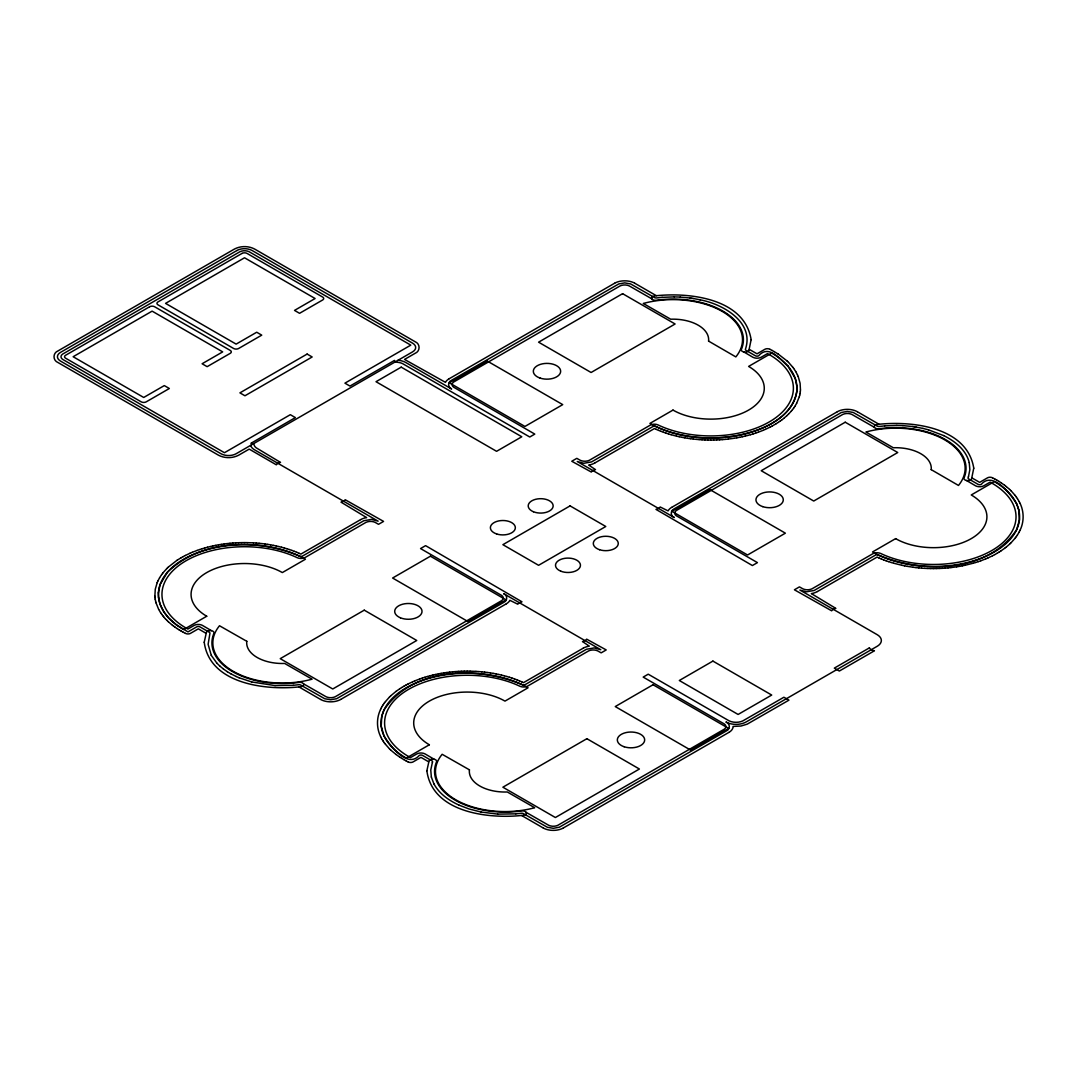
<?xml version="1.0" encoding="UTF-8"?>
<svg xmlns="http://www.w3.org/2000/svg" width="1077" height="1077" viewBox="0 0 1077 1077"><rect width="100%" height="100%" fill="white"/><g stroke="black" fill="none" stroke-linecap="round" stroke-linejoin="round"><path stroke-width="1.5" d="M158.44 592.781L158.575 597.641M800.467 389.901L800.09 383.224L798.192 376.533M158.44 592.767L160.042 584.717M796.765 391.503L796.899 386.643M800.332 391.597L800.467 389.995M796.765 391.516C791.932 418.414 762.287 430.45 738.485 435.35C710.968 440.493 681.512 438.406 655.92 426.573A2.383 1.373 0 0 0 652.702 426.654L591.529 461.925L583.801 463.272L577.245 461.508L674.283 517.539C670.177 516.004 670.325 510.31 674.283 508.775L841.339 412.491L847.276 411.427L853.226 412.451L877.163 426.088A2.383 1.373 0 0 0 879.357 426.465L884.729 425.886M800.09 393.293L800.319 391.691M381.77 716.461L381.218 726.181L383.964 735.806M799.753 394.976L800.076 393.374M381.77 716.434L383.964 710.08M799.322 396.646L799.74 395.057M799.296 396.74L796.67 403.242M968.479 476.653L969.852 469.693L969.26 462.693M432.389 762.395L430.76 770.042L431.352 777.029M968.465 476.653L968.088 477.69A2.383 1.373 0 0 0 968.735 478.955L977.97 484.3A2.383 1.373 0 0 0 981.335 484.3C992.9 470.649 1011.195 494.828 1016.648 503.915M157.161 582.684L155.263 589.281L154.873 596.052M160.056 584.69L167.272 572.412M432.389 762.395L432.523 762.045A2.383 1.373 0 0 0 431.89 760.779L422.642 755.435A2.383 1.373 0 0 0 419.276 755.435C407.294 768.843 389.82 745.311 383.964 735.82M157.188 582.603L157.861 581.042M380.504 709.581C376.492 717.915 376.492 727.971 380.504 736.305M1016.661 529.655L1019.394 520.056L1018.855 510.31M1020.107 530.153C1024.119 521.82 1024.119 511.763 1020.107 503.43M157.902 580.961L159.571 577.797M380.544 709.487L381.312 707.952M383.964 710.053C412.935 666.717 478.094 665.909 522.062 684.622A2.383 1.373 0 0 0 525.28 684.541L586.453 649.269L594.181 647.923L600.778 649.714L503.699 593.656C507.644 595.177 507.779 600.845 503.74 602.393L336.63 698.704L330.706 699.767L324.756 698.744L300.82 685.107A2.383 1.373 0 0 0 298.612 684.73L293.24 685.309M1016.648 529.682C987.757 573.072 922.491 573.799 878.549 555.113A2.383 1.373 0 0 0 875.332 555.193L814.158 590.465L806.431 591.812L799.888 590.048L877.163 634.663A14.257 8.226 0 0 1 877.163 646.308L746.092 721.967A14.257 8.226 0 0 1 725.938 721.967C730.112 723.34 730.637 729.25 726.369 730.933L559.273 827.244L553.336 828.307L547.399 827.284L523.449 813.647A2.383 1.373 0 0 0 521.255 813.27L515.883 813.849M1019.313 531.782L1020.067 530.247M381.352 707.858L382.2 706.337M796.63 403.337L794.786 406.46M1019.259 531.876L1017.428 535M159.611 577.716L161.631 574.62M382.254 706.256L383.183 704.735M383.237 704.654L384.26 703.16M793.709 408.035L794.732 406.541M1016.351 536.575L1017.375 535.081M161.685 574.539L162.789 573.072M384.327 703.079L385.431 701.612M792.551 409.583L793.655 408.116M1015.18 538.123L1016.298 536.656M162.856 572.991L166.814 568.548M385.499 701.531L389.443 697.088M791.299 411.118L792.484 409.664M1015.126 538.204L1011.168 542.646M167.285 572.399C201.332 539.133 257.551 538.11 299.419 556.082A2.383 1.373 0 0 0 302.637 556.001L363.811 520.73L371.538 519.383L378.135 521.174L254.616 449.863A14.257 8.226 0 0 1 250.712 445.636L250.645 445.366M791.232 411.199L788.539 414.107M166.881 568.468L168.322 567.094M389.524 697.007L390.951 695.634M787.031 415.56L788.458 414.187M1009.661 544.1L1011.088 542.727M168.402 567.014L177.032 560.282M391.032 695.554L395.959 691.447M786.95 415.641L783.773 418.388M1009.58 544.181L1006.403 546.928M782.023 419.747L783.679 418.455M1004.666 548.287L1006.322 546.995M396.053 691.38L399.675 688.822M780.206 421.08L781.929 419.815M1004.572 548.355L1000.937 550.912M778.308 422.372L780.098 421.147M448.961 378.889L448.315 379.292A5.937 3.433 0 0 0 448.019 379.508L447.467 379.939A5.937 3.433 0 0 0 447.211 380.154L446.726 380.625A5.937 3.433 0 0 0 446.511 380.854L446.107 381.339A5.937 3.433 0 0 0 445.932 381.595L445.622 382.106A5.937 3.433 0 0 0 445.488 382.362L404.535 359.422L415.076 353.337C420.407 351.29 420.407 343.738 415.076 341.692L254.616 249.043C248.464 245.798 240.602 245.798 234.449 249.043L58.023 350.9C52.692 352.946 52.692 360.499 58.023 362.545L218.483 455.194C224.635 458.439 232.497 458.439 238.65 455.194L249.204 449.109L276.331 464.806A7.727 4.456 0 0 1 280.505 462.396L256.434 447.951A10.689 6.166 0 0 1 254.212 445.245L254.172 445.057A3.568 2.06 0 0 0 250.928 443.307L295.367 417.607L290.319 414.685L224.447 452.717L62.601 359.341A7.122 4.12 0 0 1 62.601 354.118L240.009 251.681A7.122 4.12 0 0 1 249.056 251.681L410.795 345.138L344.923 383.156L349.971 386.078L394.492 360.418A3.568 2.06 0 0 0 397.534 362.289L397.844 362.316A10.689 6.166 0 0 1 402.542 363.595L529.763 437.006L534.798 434.098L453.686 387.222A7.122 4.12 0 0 1 453.686 382.012L620.177 285.89A7.122 4.12 0 0 1 629.21 285.89L651.8 298.814M177.14 560.215L181.044 557.819M776.329 423.624L778.2 422.44M506.378 603.78L507.025 603.362A5.937 3.433 0 0 0 507.321 603.16L507.873 602.716A5.937 3.433 0 0 0 508.129 602.501L508.613 602.043A5.937 3.433 0 0 0 508.829 601.801L509.233 601.316A5.937 3.433 0 0 0 509.408 601.06L509.717 600.562A5.937 3.433 0 0 0 509.852 600.293L517.795 604.21A7.727 4.456 0 0 1 521.968 601.801L425.577 545.649L420.542 548.57L501.667 595.433A7.122 4.12 0 0 1 501.667 600.643L335.162 696.779A7.122 4.12 0 0 1 326.129 696.779L303.539 683.841M671.604 507.415L670.958 507.832A5.937 3.433 0 0 0 670.661 508.034L670.109 508.479A5.937 3.433 0 0 0 669.84 508.694L669.369 509.165A5.937 3.433 0 0 0 669.154 509.394L668.75 509.879A5.937 3.433 0 0 0 668.575 510.135L668.252 510.633A5.937 3.433 0 0 0 668.117 510.902L660.188 506.984A7.727 4.456 0 0 1 656.001 509.394L752.392 565.546L757.441 562.625L676.316 515.762A7.122 4.12 0 0 1 676.316 510.552L842.806 414.416A7.122 4.12 0 0 1 851.853 414.416L874.443 427.354M399.782 688.755L401.64 687.57M998.971 552.164L1000.843 550.98M729.008 732.306L729.654 731.902A5.937 3.433 0 0 0 729.95 731.687L730.516 731.256A5.937 3.433 0 0 0 730.771 731.041L731.243 730.569A5.937 3.433 0 0 0 731.471 730.341L731.862 729.856A5.937 3.433 0 0 0 732.05 729.6L732.36 729.089A5.937 3.433 0 0 0 732.495 728.833L732.723 728.321A5.937 3.433 0 0 0 732.818 728.052L732.952 727.513A5.937 3.433 0 0 0 732.993 727.244L733.047 726.706A5.937 3.433 0 0 0 733.047 726.437L741.016 726.019L747.182 724.161L788.943 700.144L783.908 697.236L742.793 720.917A10.689 6.166 0 0 1 729.237 720.917L648.219 674.189L643.184 677.096L724.296 723.973A7.122 4.12 0 0 1 724.296 729.183L557.805 825.319A7.122 4.12 0 0 1 548.758 825.319L526.182 812.381M776.221 423.692L772.182 426.021M401.748 687.503L403.687 686.345M996.925 553.376L998.864 552.232M449.122 378.781L614.59 283.251M360.445 519.72L300.873 554.103L299.204 553.336M594.894 462.935L654.466 428.552L656.135 429.319M671.765 507.321L837.233 411.791M340.749 699.404L506.217 603.874M583.088 648.26L523.516 682.643L521.833 681.876M817.524 591.475L877.095 557.092L878.778 557.859M563.392 827.944L728.846 732.414M181.151 557.751L183.157 556.634M403.794 686.291L405.787 685.174M994.825 554.561L996.817 553.443M614.765 283.157L615.479 282.793A5.937 3.433 0 0 1 615.829 282.618L616.582 282.295A5.937 3.433 0 0 1 616.973 282.147L617.767 281.864A5.937 3.433 0 0 1 618.185 281.743L619.033 281.514A5.937 3.433 0 0 1 619.463 281.407L620.339 281.232A5.937 3.433 0 0 1 620.783 281.151L621.685 281.016A5.937 3.433 0 0 1 622.143 280.962L623.071 280.882A5.937 3.433 0 0 1 623.529 280.868L624.458 280.841A5.937 3.433 0 0 1 624.929 280.841L625.858 280.868A5.937 3.433 0 0 1 626.329 280.882L627.245 280.962A5.937 3.433 0 0 1 627.703 281.016L628.605 281.151A5.937 3.433 0 0 1 629.049 281.232L629.937 281.407A5.937 3.433 0 0 1 630.368 281.514L631.203 281.743A5.937 3.433 0 0 1 631.62 281.864L632.414 282.147A5.937 3.433 0 0 1 632.805 282.295L633.559 282.618A5.937 3.433 0 0 1 633.922 282.793L634.622 283.157M183.265 556.567L185.325 555.49M360.62 519.626L361.333 519.249A5.937 3.433 0 0 1 361.697 519.074L362.437 518.764A5.937 3.433 0 0 1 362.828 518.602L363.636 518.333A5.937 3.433 0 0 1 364.039 518.199L364.888 517.97A5.937 3.433 0 0 1 365.318 517.875L366.193 517.687A5.937 3.433 0 0 1 366.638 517.606L341.032 502.165A7.727 4.456 0 0 0 345.205 499.741L383.574 521.403L378.539 524.311L375.079 522.345A7.122 4.12 0 0 0 366.032 522.345L305.168 557.455A5.937 3.433 0 0 1 297.252 557.711A8.589 4.954 0 0 1 296.915 557.549A82.579 47.671 0 0 0 183.346 562.382A82.579 47.671 0 0 0 186.146 628.106L187.856 629.062L194.25 625.374A5.937 3.433 0 0 1 202.395 625.374L211.429 630.664M594.719 463.029L594.006 463.406A5.937 3.433 0 0 1 593.642 463.581L592.902 463.904A5.937 3.433 0 0 1 592.512 464.052L591.717 464.322A5.937 3.433 0 0 1 591.3 464.456L590.452 464.685A5.937 3.433 0 0 1 590.021 464.779L589.146 464.968A5.937 3.433 0 0 1 588.702 465.049L595.487 469.626A7.727 4.456 0 0 0 591.3 472.036L571.766 461.252L576.801 458.344L580.274 460.31A7.122 4.12 0 0 0 589.307 460.31L650.306 425.132A5.937 3.433 0 0 1 658.087 424.944A8.589 4.954 0 0 1 658.424 425.105A82.579 47.671 0 0 0 771.994 420.272A82.579 47.671 0 0 0 769.193 354.548L767.497 353.593L761.224 357.214A5.937 3.433 0 0 1 752.944 357.281L743.911 351.991M770.015 427.165L772.074 426.088M837.394 411.697L838.108 411.32A5.937 3.433 0 0 1 838.471 411.158L839.225 410.835A5.937 3.433 0 0 1 839.602 410.687L840.41 410.404A5.937 3.433 0 0 1 840.814 410.283L841.662 410.054A5.937 3.433 0 0 1 842.093 409.947L842.968 409.772A5.937 3.433 0 0 1 843.412 409.691L844.328 409.556A5.937 3.433 0 0 1 844.785 409.502L845.701 409.422A5.937 3.433 0 0 1 846.172 409.395L847.101 409.368A5.937 3.433 0 0 1 847.559 409.368L848.501 409.395A5.937 3.433 0 0 1 848.959 409.422L849.888 409.502A5.937 3.433 0 0 1 850.345 409.556L851.247 409.691A5.937 3.433 0 0 1 851.692 409.772L852.567 409.947A5.937 3.433 0 0 1 852.997 410.054L853.846 410.283A5.937 3.433 0 0 1 854.249 410.404L855.057 410.687A5.937 3.433 0 0 1 855.448 410.835L856.188 411.158A5.937 3.433 0 0 1 856.552 411.32L857.265 411.697M340.574 699.498L339.861 699.875A5.937 3.433 0 0 1 339.511 700.037L338.757 700.36A5.937 3.433 0 0 1 338.366 700.508L337.572 700.79A5.937 3.433 0 0 1 337.155 700.912L336.32 701.14A5.937 3.433 0 0 1 335.889 701.248L335.001 701.423A5.937 3.433 0 0 1 334.557 701.504L333.655 701.639A5.937 3.433 0 0 1 333.197 701.692L332.281 701.773A5.937 3.433 0 0 1 331.81 701.8L330.881 701.827A5.937 3.433 0 0 1 330.41 701.827L329.481 701.8A5.937 3.433 0 0 1 329.024 701.773L328.095 701.692A5.937 3.433 0 0 1 327.637 701.639L326.735 701.504A5.937 3.433 0 0 1 326.291 701.423L325.402 701.248A5.937 3.433 0 0 1 324.971 701.14L324.137 700.912A5.937 3.433 0 0 1 323.719 700.79L322.925 700.508A5.937 3.433 0 0 1 322.535 700.36L321.781 700.037A5.937 3.433 0 0 1 321.431 699.875L320.717 699.498M405.908 685.107L407.968 684.03M583.263 648.166L583.963 647.789A5.937 3.433 0 0 1 584.326 647.614L585.08 647.29A5.937 3.433 0 0 1 585.471 647.142L586.265 646.873A5.937 3.433 0 0 1 586.682 646.738L587.517 646.51A5.937 3.433 0 0 1 587.948 646.415L588.836 646.227A5.937 3.433 0 0 1 589.281 646.146L582.495 641.569A7.727 4.456 0 0 0 586.669 639.159L606.216 649.943L601.168 652.85L597.708 650.885A7.122 4.12 0 0 0 588.675 650.885L527.676 686.062A5.937 3.433 0 0 1 519.895 686.251A8.589 4.954 0 0 1 519.558 686.089A82.579 47.671 0 0 0 405.989 690.922A82.579 47.671 0 0 0 408.775 756.646L410.485 757.602L416.893 753.913A5.937 3.433 0 0 1 425.038 753.913L434.058 759.204M817.362 591.569L816.649 591.946A5.937 3.433 0 0 1 816.285 592.121L815.531 592.431A5.937 3.433 0 0 1 815.154 592.592L814.347 592.862A5.937 3.433 0 0 1 813.943 592.996L813.095 593.225A5.937 3.433 0 0 1 812.664 593.319L811.789 593.508A5.937 3.433 0 0 1 811.344 593.589L835.833 608.384A7.727 4.456 0 0 0 831.659 610.807L794.409 589.792L799.444 586.884L802.903 588.85A7.122 4.12 0 0 0 811.95 588.85L872.949 553.672A5.937 3.433 0 0 1 880.717 553.484A8.589 4.954 0 0 1 881.067 553.645A82.579 47.671 0 0 0 994.636 548.812A82.579 47.671 0 0 0 991.836 483.088L990.126 482.133L983.853 485.754A5.937 3.433 0 0 1 975.574 485.821L966.554 480.53M992.644 555.705L994.704 554.628M563.217 828.038L562.504 828.401A5.937 3.433 0 0 1 562.14 828.576L561.4 828.9A5.937 3.433 0 0 1 561.009 829.048L560.202 829.33A5.937 3.433 0 0 1 559.798 829.452L558.95 829.68A5.937 3.433 0 0 1 558.519 829.788L557.644 829.963A5.937 3.433 0 0 1 557.199 830.044L556.297 830.179A5.937 3.433 0 0 1 555.84 830.232L554.911 830.313A5.937 3.433 0 0 1 554.453 830.327L553.511 830.354A5.937 3.433 0 0 1 553.053 830.354L552.124 830.327A5.937 3.433 0 0 1 551.653 830.313L550.737 830.232A5.937 3.433 0 0 1 550.28 830.179L549.364 830.044A5.937 3.433 0 0 1 548.92 829.963L548.045 829.788A5.937 3.433 0 0 1 547.614 829.68L546.766 829.452A5.937 3.433 0 0 1 546.362 829.33L545.554 829.048A5.937 3.433 0 0 1 545.177 828.9L544.423 828.576A5.937 3.433 0 0 1 544.06 828.401L543.346 828.038M185.446 555.436L189.862 553.336M769.893 427.219L765.478 429.319M408.089 683.976L412.504 681.876M992.536 555.759L988.121 557.859M189.983 553.282L192.218 552.326M763.122 430.329L765.357 429.373M412.626 681.822L414.86 680.866M985.765 558.869L987.986 557.913M192.339 552.272L197.091 550.441M763.001 430.383L758.248 432.214M414.982 680.812L419.734 678.981M985.63 558.923L980.878 560.754M197.226 550.401L199.608 549.566M755.731 433.089L758.114 432.254M419.868 678.941L422.251 678.106M978.36 561.629L980.743 560.794M199.743 549.526L202.18 548.745M753.16 433.91L755.596 433.129M422.386 678.066L424.809 677.285M975.802 562.45L978.226 561.669M202.314 548.705L204.792 547.978M750.548 434.691L753.025 433.95M424.957 677.245L427.421 676.504M973.191 563.217L975.668 562.49M204.926 547.937L207.444 547.251M747.896 435.404L750.413 434.718M427.569 676.477L430.073 675.791M973.056 563.258L965.113 565.25M207.578 547.21L210.136 546.577M745.203 436.091L747.761 435.445M430.221 675.75L432.766 675.104M210.271 546.537L212.856 545.945M742.484 436.71L745.069 436.118M432.914 675.077L435.498 674.485M213.004 545.918L215.629 545.379M739.711 437.289L742.336 436.737M435.647 674.458L438.258 673.919M962.353 565.815L964.965 565.277M736.924 437.8L739.576 437.316M215.777 545.352L218.416 544.854M959.567 566.34L962.205 565.856M438.406 673.879L441.058 673.394M734.097 438.272L736.776 437.827M218.564 544.827L221.243 544.383M956.739 566.812L959.405 566.367M441.207 673.367L443.872 672.923M733.949 438.299L728.389 439.039M221.391 544.37L224.083 543.979M956.591 566.825L951.018 567.579M444.034 672.91L446.726 672.519M224.245 543.952L226.951 543.616M446.874 672.492L449.594 672.156M725.494 439.349L728.227 439.053M227.112 543.602L229.845 543.306M948.137 567.889L950.87 567.592M449.742 672.142L452.475 671.846M662.099 297.346L656.728 297.925A2.383 1.373 0 0 1 654.52 297.548L630.583 283.911L624.754 282.888L618.804 283.911L451.653 380.235C447.547 381.77 447.682 387.464 451.653 388.999L405.841 362.545A14.257 8.226 0 0 0 398.544 360.297L398.046 360.257M722.6 439.591L725.346 439.362M229.993 543.293L232.753 543.064M945.229 568.131L947.975 567.902M452.636 671.833L455.383 671.604M662.113 297.346L674.202 296.889M884.755 425.873L896.845 425.415M293.227 685.322L275.066 685.578M515.856 813.849L497.709 814.118M719.678 439.793L722.438 439.604M232.901 543.05L235.661 542.862M942.321 568.333L945.081 568.144M455.544 671.59L458.304 671.402M716.757 439.928L719.53 439.806M235.823 542.862L238.582 542.727M939.386 568.468L942.16 568.333M458.452 671.388L461.225 671.267M713.822 440.022L716.595 439.941M238.744 542.714L241.517 542.646M936.465 568.548L939.238 568.481M461.373 671.254L464.16 671.173M710.887 440.049L713.661 440.022M241.679 542.633L244.452 542.606M933.53 568.589L936.303 568.562M464.308 671.173L467.095 671.146M707.952 440.022L710.726 440.049M244.614 542.606L247.387 542.633M930.595 568.562L933.369 568.589M467.243 671.146L470.03 671.173M674.229 296.889L680.274 297.09M896.858 425.428L902.903 425.617M705.018 439.941L707.791 440.022M247.548 542.646L253.243 542.862M927.66 568.481L930.434 568.548M470.178 671.173L475.886 671.388M702.096 439.806L704.87 439.928M924.726 568.333L927.499 568.468M680.287 297.09L689.859 297.992M902.93 425.617L912.488 426.532M275.052 685.578L251.695 681.956M497.682 814.104L481.109 812.045M699.175 439.604L701.935 439.793M921.818 568.144L924.578 568.333M253.405 542.862L256.164 543.05M476.034 671.402L478.807 671.59M696.281 439.362L699.027 439.591M918.91 567.902L921.656 568.131M256.313 543.064L259.072 543.293M478.955 671.604L481.702 671.833M693.386 439.053L696.119 439.349M916.015 567.592L918.762 567.889M259.22 543.306L261.953 543.602M481.863 671.846L484.596 672.142M690.519 438.702L693.238 439.039M913.148 567.242L915.867 567.579M262.115 543.616L264.821 543.952M484.744 672.156L487.464 672.492M689.872 297.992L691.044 298.167M912.515 426.532L913.673 426.694M687.664 438.299L690.37 438.676M913 567.216L907.48 566.367M264.982 543.979L267.675 544.37M487.612 672.519L490.318 672.91M691.057 298.167L692.215 298.342M913.686 426.707L914.844 426.869M692.228 298.342L693.386 298.531M914.871 426.882L916.015 427.057M684.851 437.827L687.516 438.272M267.823 544.383L270.502 544.827M490.466 672.923L493.131 673.367M693.4 298.531L699.148 299.621M916.042 427.071L922.922 428.417M682.051 437.316L684.689 437.8M904.68 565.856L907.332 566.34M270.65 544.854L273.289 545.352M493.279 673.394L495.932 673.879M481.096 812.045L468.912 808.921L458.815 805.031M679.291 436.737L681.903 437.289M901.92 565.277L904.532 565.815M273.437 545.379L276.062 545.918M496.08 673.919L498.691 674.458M699.175 299.621L700.279 299.877M676.558 436.118L679.143 436.71M901.772 565.25L893.843 563.258M276.197 545.945L278.795 546.537M498.839 674.485L501.424 675.077M700.306 299.877C722.667 304.024 754.546 322.01 745.459 349.15A2.383 1.373 0 0 0 746.092 350.415L755.34 355.76A2.383 1.373 0 0 0 758.693 355.76C768.951 343.913 780.313 359.691 788.054 366.247M922.935 428.417L928.468 429.831M673.865 435.445L676.41 436.091M278.93 546.577L281.487 547.21M501.572 675.104L504.117 675.75M251.681 681.956L239.094 677.756M671.2 434.718L673.717 435.404M281.622 547.251L284.14 547.937M504.265 675.791L506.769 676.477M928.495 429.844L943.681 435.593M668.588 433.95L671.065 434.691M891.231 562.49L893.708 563.217M284.274 547.978L286.751 548.705M506.917 676.504L509.381 677.245M666.03 433.129L668.454 433.91M888.66 561.669L891.096 562.45M286.886 548.745L289.323 549.526M509.529 677.285L511.952 678.066M663.499 432.254L665.896 433.089M886.142 560.794L888.525 561.629M289.457 549.566L291.84 550.401M512.087 678.106L514.469 678.941M661.036 431.338L663.378 432.214M883.678 559.878L886.008 560.754M291.961 550.441L294.304 551.316M514.604 678.981L516.947 679.856M658.626 430.383L660.915 431.298M881.255 558.923L883.544 559.825M294.438 551.37L296.714 552.272M517.068 679.897L519.356 680.812M239.081 677.756L236.186 676.491M656.256 429.373L658.491 430.329M878.899 557.913L881.134 558.869M296.848 552.326L299.083 553.282M519.477 680.866L521.712 681.822M236.173 676.491L230.707 673.717M458.802 805.017C448.867 800.426 439.214 793.749 433.923 783.894M769.893 349.285L769.584 349.136A3.568 2.06 0 0 0 764.98 349.231L757.023 353.821L749.323 349.379M992.536 477.825L992.173 477.663A3.568 2.06 0 0 0 987.609 477.771L979.653 482.361L971.952 477.919M185.446 633.37L185.809 633.532A3.568 2.06 0 0 0 190.36 633.424L198.33 628.833L206.017 633.289M408.089 761.91L408.439 762.072A3.568 2.06 0 0 0 413.003 761.964L420.959 757.373L428.659 761.816M943.694 435.606C954.949 441.139 966.177 449.93 969.26 462.693M770.015 349.352L772.074 350.429M992.644 477.892L994.704 478.969M183.265 632.226L185.325 633.303M405.908 760.766L407.968 761.843M772.182 350.483L774.188 351.6M994.825 479.023L996.817 480.14M181.151 631.055L183.157 632.172M403.794 759.595L405.787 760.712M230.693 673.704L227.328 671.698M634.797 283.251L656.337 295.69M857.44 411.791L878.967 424.23M299.002 686.964L320.542 699.404M521.645 815.504L543.185 827.944M996.925 480.207L998.864 481.352M774.296 351.667L778.2 354.077M401.748 758.37L403.687 759.527M179.119 629.843L181.044 630.987M998.971 481.419L1000.843 482.617M399.782 757.118L401.64 758.316M177.14 628.578L179.011 629.776M227.314 671.698L223.437 669.005M1000.937 482.684L1004.572 485.229M778.308 354.145L786.95 360.862M399.675 757.05L396.053 754.506M175.241 627.285L177.032 628.51M173.41 625.966L175.147 627.218M223.424 669.005L219.937 666.138M1004.666 485.296L1006.322 486.589M395.959 754.425L391.032 750.332M171.66 624.606L173.316 625.899M1006.403 486.669L1009.58 489.402M171.566 624.525L168.402 621.792M219.923 666.138L216.854 663.122M1009.661 489.483L1011.088 490.856M787.031 360.943L788.458 362.316M389.524 748.878L390.951 750.252M166.881 620.339L168.322 621.712M1011.168 490.937L1015.126 495.38M788.539 362.397L792.484 366.84M389.443 748.798L385.499 744.355M165.454 618.858L166.814 620.258M216.84 663.109L211.28 655.355M164.108 617.35L165.387 618.777M788.068 366.274L795.284 378.539M162.856 615.815L164.041 617.269M1015.18 495.46L1016.298 496.928M792.551 366.92L793.655 368.401M384.327 742.807L385.431 744.274M161.685 614.267L162.789 615.734M1016.351 497.022L1017.375 498.503M793.709 368.482L795.728 371.565M383.237 741.218L384.26 742.713M160.608 612.692L161.631 614.173M1017.428 498.597L1019.259 501.72M382.254 739.63L383.183 741.138M160.554 612.598L158.709 609.474M795.782 371.646L797.438 374.809M381.352 738.014L382.2 739.549M433.91 783.881L431.352 777.042M211.28 655.341L208.117 644.315L209.894 633.505A2.383 1.373 0 0 0 209.248 632.239L199.999 626.895A2.383 1.373 0 0 0 196.647 626.895L187.977 631.903L176.211 624.687L168.577 617.861L163.919 611.924L160.056 604.116L158.575 597.668M1019.313 501.801L1020.067 503.349M380.544 736.385L381.312 737.933M158.669 609.394L156.044 602.878M1016.661 503.928L1018.842 510.296M797.478 374.89L798.151 376.452M795.297 378.565L796.899 386.616M155.613 601.208L156.017 602.797M155.263 599.526L155.586 601.114M155.021 597.829L155.25 599.431M154.886 596.146L155.021 597.748M204.226 642.255C209.813 684.501 266.894 690.68 300.766 686.736A3.864 2.235 0 0 0 303.647 684.057A3.864 2.235 0 0 0 299.002 682.401A70.409 40.657 0 0 1 213.933 633.276A3.864 2.235 0 0 0 211.065 630.61A3.864 2.235 0 0 0 206.421 632.266L204.226 642.255M426.869 770.795C432.456 813.041 489.537 819.22 523.409 815.276A3.864 2.235 0 0 0 526.276 812.596A3.864 2.235 0 0 0 521.645 810.927A70.409 40.657 0 0 1 436.562 761.816A3.864 2.235 0 0 0 433.694 759.137A3.864 2.235 0 0 0 429.063 760.806L426.869 770.755M751.127 339.659L748.919 350.388A3.864 2.235 0 0 1 744.274 352.058A3.864 2.235 0 0 1 741.393 349.379A70.409 40.657 0 0 0 656.337 300.254A3.864 2.235 0 0 1 651.693 298.598A3.864 2.235 0 0 1 654.574 295.919C688.432 292.015 744.517 298.019 751.127 339.659M973.756 468.199L971.562 478.928A3.864 2.235 0 0 1 966.917 480.584A3.864 2.235 0 0 1 964.036 477.905A70.409 40.657 0 0 0 878.967 428.794A3.864 2.235 0 0 1 874.336 427.138A3.864 2.235 0 0 1 877.216 424.459C911.061 420.555 967.146 426.559 973.756 468.199M246.808 641.313L246.768 641.555A35.649 20.584 0 0 0 284.665 663.445L312.061 679.183A69.507 40.132 0 0 1 233.184 671.281A69.507 40.132 0 0 1 219.506 625.75L246.808 641.313M469.437 769.84L469.41 770.095A35.649 20.584 0 0 0 507.307 791.985L534.69 807.723A69.507 40.132 0 0 1 455.827 799.821A69.507 40.132 0 0 1 442.149 754.29L469.437 769.84M708.572 341.099L735.833 356.904A69.507 40.132 0 0 0 722.155 311.374A69.507 40.132 0 0 0 643.292 303.472L670.675 319.209A35.649 20.584 0 0 1 708.572 341.099M931.201 469.639L958.476 485.444A69.507 40.132 0 0 0 944.785 439.914A69.507 40.132 0 0 0 865.921 432.012L893.304 447.749A35.649 20.584 0 0 1 931.201 469.639M236.967 250.497L60.541 352.367A10.689 6.179 0 0 0 60.541 361.091L221.014 453.74A10.689 6.179 0 0 0 236.132 453.74L412.558 351.883A10.689 6.179 0 0 0 412.558 343.146L252.099 250.497A10.689 6.179 0 0 0 236.967 250.497M149.595 306.77L65.589 355.275A3.568 2.06 0 0 0 65.589 358.183L141.195 401.842A3.568 2.06 0 0 0 146.23 401.842L169.345 388.501L164.296 385.593L143.712 397.467L73.142 356.729L152.113 311.132L222.683 351.883L202.099 363.757L207.147 366.665L230.249 353.337A3.568 2.06 0 0 0 230.249 350.415L154.644 306.77A3.568 2.06 0 0 0 149.595 306.77M242.015 253.418L157.996 301.91A3.568 2.06 0 0 0 157.996 304.831L233.615 348.477A3.568 2.06 0 0 0 238.65 348.477L261.751 335.149L256.716 332.228L236.132 344.115L165.562 303.377L244.533 257.78L315.103 298.517L294.519 310.405L299.568 313.313L322.669 299.971A3.568 2.06 0 0 0 322.669 297.064L247.05 253.418A3.568 2.06 0 0 0 242.015 253.418M307.12 354.064L239.915 392.863L244.95 395.771L312.168 356.972L307.12 354.064M401.223 367.149L376.008 381.702L496.578 451.317L521.78 436.764L401.223 367.149M487.127 360.97L449.311 382.793L524.93 426.452L562.732 404.629L487.127 360.97M622.6 293.671L538.581 342.176L591.085 372.494L675.104 323.989L622.6 293.671M206.73 616.232L183.629 629.574A86.147 49.73 0 0 1 183.629 559.232A86.147 49.73 0 0 1 305.437 559.232L282.336 572.574A53.46 30.87 0 0 0 206.73 572.574A53.46 30.87 0 0 0 206.73 616.232M673.004 410.081L649.902 423.423A86.147 49.73 0 0 0 771.724 423.423L771.738 423.409A86.147 49.73 0 0 0 771.724 353.094L748.609 366.422A53.46 30.87 0 0 1 748.609 410.081A53.46 30.87 0 0 1 673.004 410.081M430.41 556.203L392.607 578.026L468.226 621.685L506.028 599.862L430.41 556.203M364.255 610.161L280.235 658.666L332.753 688.984L416.759 640.478L364.255 610.161M570.083 505.88L502.878 544.679L538.581 565.304L605.786 526.491L570.083 505.88M709.756 489.51L671.954 511.333L747.559 554.992L785.375 533.169L709.756 489.51M845.23 422.211L761.224 470.716L813.727 501.034L897.747 452.528L845.23 422.211M429.36 744.772L406.258 758.1A86.147 49.73 0 0 1 406.258 687.772A86.147 49.73 0 0 1 528.08 687.772L504.978 701.114A53.46 30.87 0 0 0 429.36 701.114A53.46 30.87 0 0 0 429.36 744.772M895.633 538.621L872.532 551.962A86.147 49.73 0 0 0 994.354 551.962L994.367 551.949A86.147 49.73 0 0 0 994.354 481.621L971.252 494.962A53.46 30.87 0 0 1 971.252 538.621A53.46 30.87 0 0 1 895.633 538.621M653.052 684.743L615.25 706.566L690.855 750.225L728.658 728.402L653.052 684.743M712.907 661.09L679.304 680.502L738.108 714.455L771.724 695.055L712.907 661.09M586.884 738.701L502.878 787.206L555.382 817.524L639.401 769.018L586.884 738.701M869.381 647.883L834.312 668.13L839.346 671.038L874.416 650.791A7.727 4.456 0 0 1 869.556 648.166L869.381 647.883M599.552 549.714A12.48 7.202 0 0 0 618.265 543.468A12.48 7.202 0 0 0 599.552 537.235A12.48 7.202 0 0 0 599.552 549.714M560.713 571.147A12.48 7.202 0 0 0 580.395 566.004A12.48 7.202 0 0 0 562.84 558.734A12.48 7.202 0 0 0 560.713 571.147M533.411 511.737A12.48 7.202 0 0 0 553.093 506.58A12.48 7.202 0 0 0 535.538 499.324A12.48 7.202 0 0 0 533.411 511.737M496.632 533.95A12.48 7.202 0 0 0 515.345 527.703A12.48 7.202 0 0 0 496.632 521.47A12.48 7.202 0 0 0 496.632 533.95M624.162 746.751A13.664 7.889 0 0 0 644.665 739.912A13.664 7.889 0 0 0 624.162 733.087A13.664 7.889 0 0 0 624.162 746.751M400.402 617.794A13.664 7.889 0 0 0 421.955 612.153A13.664 7.889 0 0 0 402.717 604.197A13.664 7.889 0 0 0 400.402 617.794M762.785 506.648A13.664 7.889 0 0 0 783.289 499.822A13.664 7.889 0 0 0 762.785 492.983A13.664 7.889 0 0 0 762.785 506.648M540.156 378.108A13.664 7.889 0 0 0 560.646 371.282A13.664 7.889 0 0 0 540.156 364.443A13.664 7.889 0 0 0 540.156 378.108"/></g></svg>
